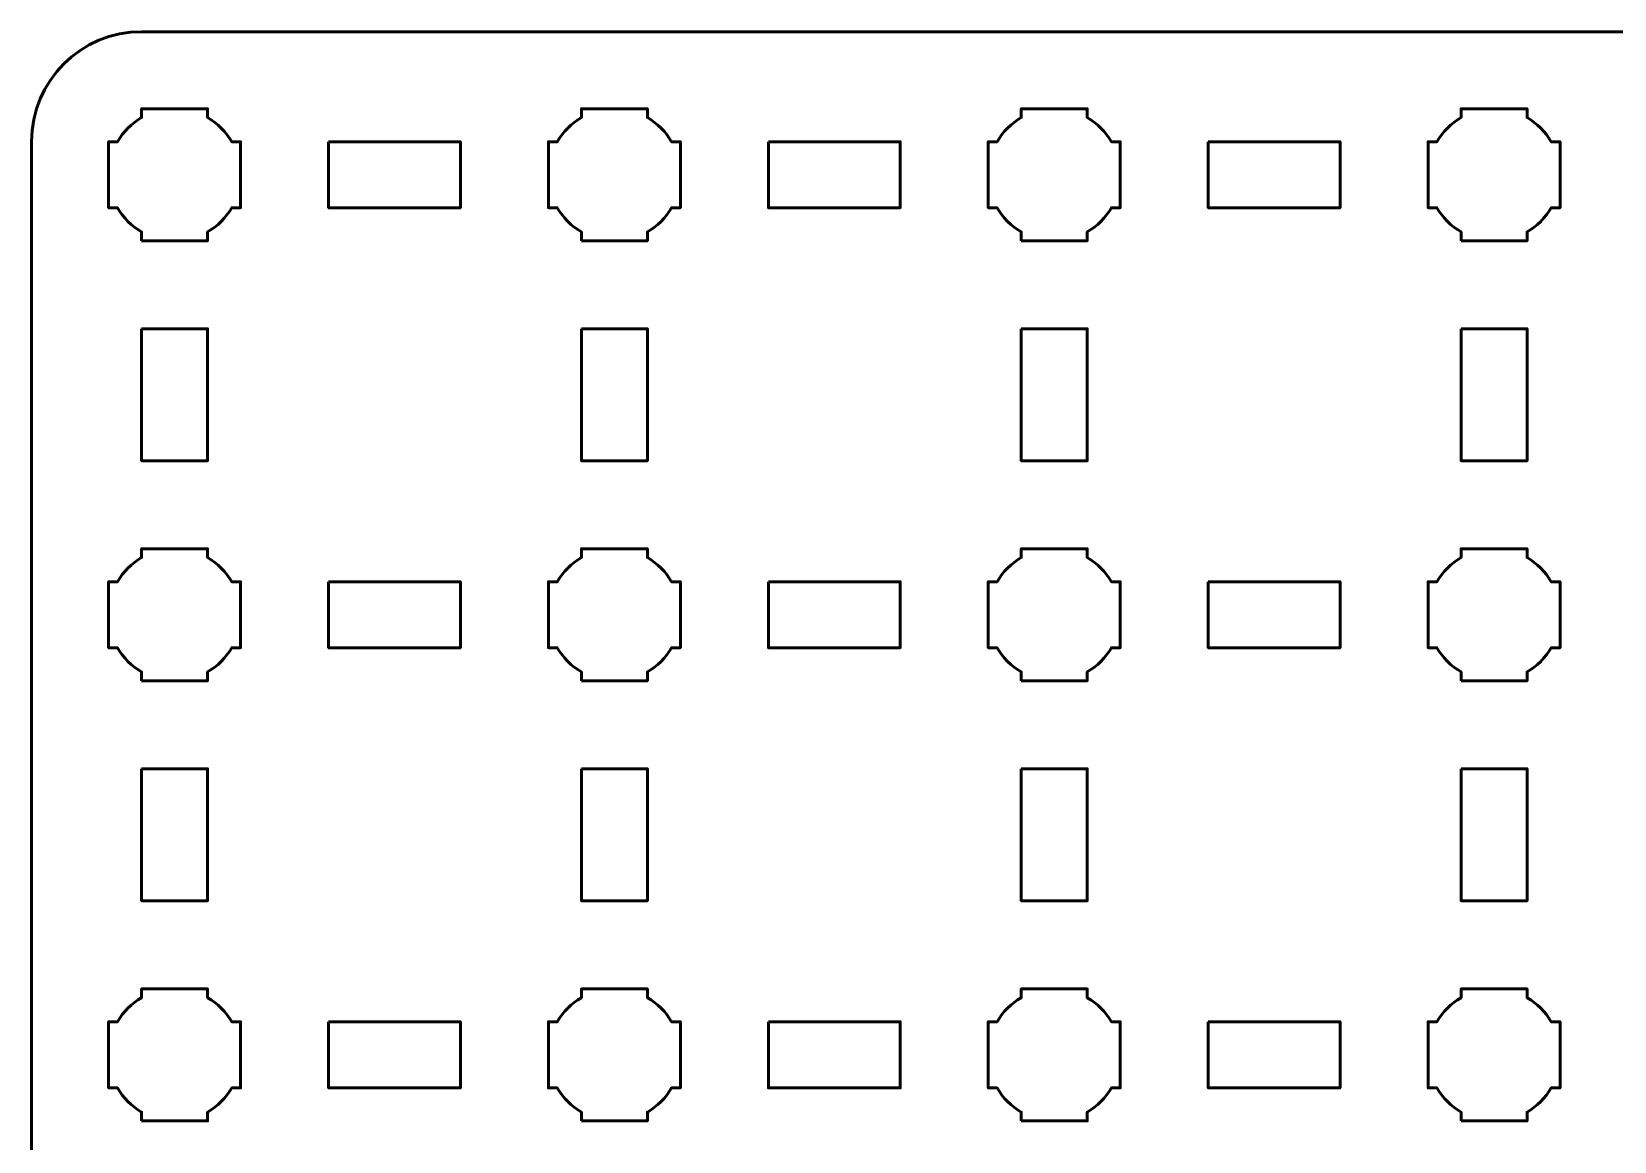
# Model space of a CAD drawing. Header units: centimetres. Extents: x -244 to 242, y -245 to 234.
# Drawn here: x -203.15 to -195.95, y -81.24 to -76.2 of the extents above; entities that cross this region are included whole.
import ezdxf

# ---------------------------------------------------------------- set-up
doc = ezdxf.new("R2010")
doc.units = ezdxf.units.CM
doc.header["$MEASUREMENT"] = 0
doc.layers.add('Layer 1', color=7, linetype='Continuous')

msp = doc.modelspace()

# ---------------------------------------------------------------- linework, layer by layer
at = {"layer": 'Layer 1', "lineweight": 53}
for points, knots in [([(-202.64993, -76.19995), (-202.64993, -76.19995), (-188.35007, -76.19995), (-188.35007, -76.19995), (-188.35007, -76.19995), (-188.07293, -76.19995), (-187.84997, -76.42305), (-187.84997, -76.70005), (-187.84997, -76.70005), (-187.84997, -76.70005), (-187.84997, -84.99995), (-187.84997, -84.99995), (-187.84997, -84.99995), (-187.84997, -85.27695), (-188.07293, -85.50005), (-188.35007, -85.50005), (-188.35007, -85.50005), (-188.35007, -85.50005), (-202.64993, -85.50005), (-202.64993, -85.50005), (-202.64993, -85.50005), (-202.92693, -85.50005), (-203.15003, -85.27695), (-203.15003, -84.99995), (-203.15003, -84.99995), (-203.15003, -84.99995), (-203.15003, -76.70005), (-203.15003, -76.70005), (-203.15003, -76.70005), (-203.15003, -76.42305), (-202.92693, -76.19995), (-202.64993, -76.19995)], [0, 0, 0, 0, 0.125, 0.125, 0.125, 0.125, 0.25, 0.25, 0.25, 0.25, 0.375, 0.375, 0.375, 0.375, 0.5, 0.5, 0.5, 0.5, 0.625, 0.625, 0.625, 0.625, 0.75, 0.75, 0.75, 0.75, 0.875, 0.875, 0.875, 0.875, 1, 1, 1, 1]), ([(-202.64993, -77.14998), (-202.64993, -77.14998), (-202.64993, -77.10987), (-202.64993, -77.10987), (-202.64993, -77.10987), (-202.69554, -77.08355), (-202.73347, -77.04552), (-202.75979, -77.00005), (-202.75979, -77.00005), (-202.75979, -77.00005), (-202.8, -77.00005), (-202.8, -77.00005), (-202.8, -77.00005), (-202.8, -77.00005), (-202.8, -76.84998), (-202.8, -76.84998), (-202.8, -76.84998), (-202.8, -76.84998), (-202.8, -76.70005), (-202.8, -76.70005), (-202.8, -76.70005), (-202.8, -76.70005), (-202.75979, -76.70005), (-202.75979, -76.70005), (-202.75979, -76.70005), (-202.73347, -76.65444), (-202.69554, -76.61651), (-202.64993, -76.59019), (-202.64993, -76.59019), (-202.64993, -76.59019), (-202.64993, -76.54998), (-202.64993, -76.54998), (-202.64993, -76.54998), (-202.64993, -76.54998), (-202.5, -76.54998), (-202.5, -76.54998), (-202.5, -76.54998), (-202.5, -76.54998), (-202.34993, -76.54998), (-202.34993, -76.54998), (-202.34993, -76.54998), (-202.34993, -76.54998), (-202.34993, -76.59019), (-202.34993, -76.59019), (-202.34993, -76.59019), (-202.30446, -76.61651), (-202.26643, -76.65444), (-202.24011, -76.70005), (-202.24011, -76.70005), (-202.24011, -76.70005), (-202.2, -76.70005), (-202.2, -76.70005), (-202.2, -76.70005), (-202.2, -76.70005), (-202.2, -76.84998), (-202.2, -76.84998), (-202.2, -76.84998), (-202.2, -76.84998), (-202.2, -77.00005), (-202.2, -77.00005), (-202.2, -77.00005), (-202.2, -77.00005), (-202.24011, -77.00005), (-202.24011, -77.00005), (-202.24011, -77.00005), (-202.26643, -77.04552), (-202.30446, -77.08355), (-202.34993, -77.10987), (-202.34993, -77.10987), (-202.34993, -77.10987), (-202.34993, -77.14998), (-202.34993, -77.14998), (-202.34993, -77.14998), (-202.34993, -77.14998), (-202.5, -77.14998), (-202.5, -77.14998), (-202.5, -77.14998), (-202.5, -77.14998), (-202.64993, -77.14998), (-202.64993, -77.14998)], [0, 0, 0, 0, 0.05, 0.05, 0.05, 0.05, 0.1, 0.1, 0.1, 0.1, 0.15, 0.15, 0.15, 0.15, 0.2, 0.2, 0.2, 0.2, 0.25, 0.25, 0.25, 0.25, 0.3, 0.3, 0.3, 0.3, 0.35, 0.35, 0.35, 0.35, 0.4, 0.4, 0.4, 0.4, 0.45, 0.45, 0.45, 0.45, 0.5, 0.5, 0.5, 0.5, 0.55, 0.55, 0.55, 0.55, 0.6, 0.6, 0.6, 0.6, 0.65, 0.65, 0.65, 0.65, 0.7, 0.7, 0.7, 0.7, 0.75, 0.75, 0.75, 0.75, 0.8, 0.8, 0.8, 0.8, 0.85, 0.85, 0.85, 0.85, 0.9, 0.9, 0.9, 0.9, 0.95, 0.95, 0.95, 0.95, 1, 1, 1, 1]), ([(-200.65, -77.14998), (-200.65, -77.14998), (-200.65, -77.10987), (-200.65, -77.10987), (-200.65, -77.10987), (-200.69547, -77.08355), (-200.7335, -77.04552), (-200.75982, -77.00005), (-200.75982, -77.00005), (-200.75982, -77.00005), (-200.79993, -77.00005), (-200.79993, -77.00005), (-200.79993, -77.00005), (-200.79993, -77.00005), (-200.79993, -76.84998), (-200.79993, -76.84998), (-200.79993, -76.84998), (-200.79993, -76.84998), (-200.79993, -76.70005), (-200.79993, -76.70005), (-200.79993, -76.70005), (-200.79993, -76.70005), (-200.75982, -76.70005), (-200.75982, -76.70005), (-200.75982, -76.70005), (-200.7335, -76.65444), (-200.69547, -76.61651), (-200.65, -76.59019), (-200.65, -76.59019), (-200.65, -76.59019), (-200.65, -76.54998), (-200.65, -76.54998), (-200.65, -76.54998), (-200.65, -76.54998), (-200.49993, -76.54998), (-200.49993, -76.54998), (-200.49993, -76.54998), (-200.49993, -76.54998), (-200.35, -76.54998), (-200.35, -76.54998), (-200.35, -76.54998), (-200.35, -76.54998), (-200.35, -76.59019), (-200.35, -76.59019), (-200.35, -76.59019), (-200.30452, -76.61651), (-200.26649, -76.65444), (-200.24018, -76.70005), (-200.24018, -76.70005), (-200.24018, -76.70005), (-200.19992, -76.70005), (-200.19992, -76.70005), (-200.19992, -76.70005), (-200.19992, -76.70005), (-200.19992, -76.84998), (-200.19992, -76.84998), (-200.19992, -76.84998), (-200.19992, -76.84998), (-200.19992, -77.00005), (-200.19992, -77.00005), (-200.19992, -77.00005), (-200.19992, -77.00005), (-200.24018, -77.00005), (-200.24018, -77.00005), (-200.24018, -77.00005), (-200.26649, -77.04552), (-200.30452, -77.08355), (-200.35, -77.10987), (-200.35, -77.10987), (-200.35, -77.10987), (-200.35, -77.14998), (-200.35, -77.14998), (-200.35, -77.14998), (-200.35, -77.14998), (-200.49993, -77.14998), (-200.49993, -77.14998), (-200.49993, -77.14998), (-200.49993, -77.14998), (-200.65, -77.14998), (-200.65, -77.14998)], [0, 0, 0, 0, 0.05, 0.05, 0.05, 0.05, 0.1, 0.1, 0.1, 0.1, 0.15, 0.15, 0.15, 0.15, 0.2, 0.2, 0.2, 0.2, 0.25, 0.25, 0.25, 0.25, 0.3, 0.3, 0.3, 0.3, 0.35, 0.35, 0.35, 0.35, 0.4, 0.4, 0.4, 0.4, 0.45, 0.45, 0.45, 0.45, 0.5, 0.5, 0.5, 0.5, 0.55, 0.55, 0.55, 0.55, 0.6, 0.6, 0.6, 0.6, 0.65, 0.65, 0.65, 0.65, 0.7, 0.7, 0.7, 0.7, 0.75, 0.75, 0.75, 0.75, 0.8, 0.8, 0.8, 0.8, 0.85, 0.85, 0.85, 0.85, 0.9, 0.9, 0.9, 0.9, 0.95, 0.95, 0.95, 0.95, 1, 1, 1, 1]), ([(-198.65007, -77.14998), (-198.65007, -77.14998), (-198.65007, -77.10987), (-198.65007, -77.10987), (-198.65007, -77.10987), (-198.69554, -77.08355), (-198.73343, -77.04552), (-198.75989, -77.00005), (-198.75989, -77.00005), (-198.75989, -77.00005), (-198.8, -77.00005), (-198.8, -77.00005), (-198.8, -77.00005), (-198.8, -77.00005), (-198.8, -76.84998), (-198.8, -76.84998), (-198.8, -76.84998), (-198.8, -76.84998), (-198.8, -76.70005), (-198.8, -76.70005), (-198.8, -76.70005), (-198.8, -76.70005), (-198.75989, -76.70005), (-198.75989, -76.70005), (-198.75989, -76.70005), (-198.73343, -76.65444), (-198.69554, -76.61651), (-198.65007, -76.59019), (-198.65007, -76.59019), (-198.65007, -76.59019), (-198.65007, -76.54998), (-198.65007, -76.54998), (-198.65007, -76.54998), (-198.65007, -76.54998), (-198.49999, -76.54998), (-198.49999, -76.54998), (-198.49999, -76.54998), (-198.49999, -76.54998), (-198.35007, -76.54998), (-198.35007, -76.54998), (-198.35007, -76.54998), (-198.35007, -76.54998), (-198.35007, -76.59019), (-198.35007, -76.59019), (-198.35007, -76.59019), (-198.30446, -76.61651), (-198.26654, -76.65444), (-198.24022, -76.70005), (-198.24022, -76.70005), (-198.24022, -76.70005), (-198.2, -76.70005), (-198.2, -76.70005), (-198.2, -76.70005), (-198.2, -76.70005), (-198.2, -76.84998), (-198.2, -76.84998), (-198.2, -76.84998), (-198.2, -76.84998), (-198.2, -77.00005), (-198.2, -77.00005), (-198.2, -77.00005), (-198.2, -77.00005), (-198.24022, -77.00005), (-198.24022, -77.00005), (-198.24022, -77.00005), (-198.26654, -77.04552), (-198.30446, -77.08355), (-198.35007, -77.10987), (-198.35007, -77.10987), (-198.35007, -77.10987), (-198.35007, -77.14998), (-198.35007, -77.14998), (-198.35007, -77.14998), (-198.35007, -77.14998), (-198.49999, -77.14998), (-198.49999, -77.14998), (-198.49999, -77.14998), (-198.49999, -77.14998), (-198.65007, -77.14998), (-198.65007, -77.14998)], [0, 0, 0, 0, 0.05, 0.05, 0.05, 0.05, 0.1, 0.1, 0.1, 0.1, 0.15, 0.15, 0.15, 0.15, 0.2, 0.2, 0.2, 0.2, 0.25, 0.25, 0.25, 0.25, 0.3, 0.3, 0.3, 0.3, 0.35, 0.35, 0.35, 0.35, 0.4, 0.4, 0.4, 0.4, 0.45, 0.45, 0.45, 0.45, 0.5, 0.5, 0.5, 0.5, 0.55, 0.55, 0.55, 0.55, 0.6, 0.6, 0.6, 0.6, 0.65, 0.65, 0.65, 0.65, 0.7, 0.7, 0.7, 0.7, 0.75, 0.75, 0.75, 0.75, 0.8, 0.8, 0.8, 0.8, 0.85, 0.85, 0.85, 0.85, 0.9, 0.9, 0.9, 0.9, 0.95, 0.95, 0.95, 0.95, 1, 1, 1, 1]), ([(-196.64997, -77.14998), (-196.64997, -77.14998), (-196.64997, -77.10987), (-196.64997, -77.10987), (-196.64997, -77.10987), (-196.69558, -77.08355), (-196.73347, -77.04552), (-196.75979, -77.00005), (-196.75979, -77.00005), (-196.75979, -77.00005), (-196.80004, -77.00005), (-196.80004, -77.00005), (-196.80004, -77.00005), (-196.80004, -77.00005), (-196.80004, -76.84998), (-196.80004, -76.84998), (-196.80004, -76.84998), (-196.80004, -76.84998), (-196.80004, -76.70005), (-196.80004, -76.70005), (-196.80004, -76.70005), (-196.80004, -76.70005), (-196.75979, -76.70005), (-196.75979, -76.70005), (-196.75979, -76.70005), (-196.73347, -76.65444), (-196.69558, -76.61651), (-196.64997, -76.59019), (-196.64997, -76.59019), (-196.64997, -76.59019), (-196.64997, -76.54998), (-196.64997, -76.54998), (-196.64997, -76.54998), (-196.64997, -76.54998), (-196.50004, -76.54998), (-196.50004, -76.54998), (-196.50004, -76.54998), (-196.50004, -76.54998), (-196.34996, -76.54998), (-196.34996, -76.54998), (-196.34996, -76.54998), (-196.34996, -76.54998), (-196.34996, -76.59019), (-196.34996, -76.59019), (-196.34996, -76.59019), (-196.30449, -76.61651), (-196.26646, -76.65444), (-196.24014, -76.70005), (-196.24014, -76.70005), (-196.24014, -76.70005), (-196.20003, -76.70005), (-196.20003, -76.70005), (-196.20003, -76.70005), (-196.20003, -76.70005), (-196.20003, -76.84998), (-196.20003, -76.84998), (-196.20003, -76.84998), (-196.20003, -76.84998), (-196.20003, -77.00005), (-196.20003, -77.00005), (-196.20003, -77.00005), (-196.20003, -77.00005), (-196.24014, -77.00005), (-196.24014, -77.00005), (-196.24014, -77.00005), (-196.26646, -77.04552), (-196.30449, -77.08355), (-196.34996, -77.10987), (-196.34996, -77.10987), (-196.34996, -77.10987), (-196.34996, -77.14998), (-196.34996, -77.14998), (-196.34996, -77.14998), (-196.34996, -77.14998), (-196.50004, -77.14998), (-196.50004, -77.14998), (-196.50004, -77.14998), (-196.50004, -77.14998), (-196.64997, -77.14998), (-196.64997, -77.14998)], [0, 0, 0, 0, 0.05, 0.05, 0.05, 0.05, 0.1, 0.1, 0.1, 0.1, 0.15, 0.15, 0.15, 0.15, 0.2, 0.2, 0.2, 0.2, 0.25, 0.25, 0.25, 0.25, 0.3, 0.3, 0.3, 0.3, 0.35, 0.35, 0.35, 0.35, 0.4, 0.4, 0.4, 0.4, 0.45, 0.45, 0.45, 0.45, 0.5, 0.5, 0.5, 0.5, 0.55, 0.55, 0.55, 0.55, 0.6, 0.6, 0.6, 0.6, 0.65, 0.65, 0.65, 0.65, 0.7, 0.7, 0.7, 0.7, 0.75, 0.75, 0.75, 0.75, 0.8, 0.8, 0.8, 0.8, 0.85, 0.85, 0.85, 0.85, 0.9, 0.9, 0.9, 0.9, 0.95, 0.95, 0.95, 0.95, 1, 1, 1, 1]), ([(-201.79998, -76.70005), (-201.79998, -76.70005), (-201.19998, -76.70005), (-201.19998, -76.70005), (-201.19998, -76.70005), (-201.19998, -76.70005), (-201.19998, -77.00005), (-201.19998, -77.00005), (-201.19998, -77.00005), (-201.19998, -77.00005), (-201.79998, -77.00005), (-201.79998, -77.00005), (-201.79998, -77.00005), (-201.79998, -77.00005), (-201.79998, -76.70005), (-201.79998, -76.70005)], [0, 0, 0, 0, 0.25, 0.25, 0.25, 0.25, 0.5, 0.5, 0.5, 0.5, 0.75, 0.75, 0.75, 0.75, 1, 1, 1, 1]), ([(-199.80002, -76.70005), (-199.80002, -76.70005), (-199.20001, -76.70005), (-199.20001, -76.70005), (-199.20001, -76.70005), (-199.20001, -76.70005), (-199.20001, -77.00005), (-199.20001, -77.00005), (-199.20001, -77.00005), (-199.20001, -77.00005), (-199.80002, -77.00005), (-199.80002, -77.00005), (-199.80002, -77.00005), (-199.80002, -77.00005), (-199.80002, -76.70005), (-199.80002, -76.70005)], [0, 0, 0, 0, 0.25, 0.25, 0.25, 0.25, 0.5, 0.5, 0.5, 0.5, 0.75, 0.75, 0.75, 0.75, 1, 1, 1, 1]), ([(-197.79995, -76.70005), (-197.79995, -76.70005), (-197.19995, -76.70005), (-197.19995, -76.70005), (-197.19995, -76.70005), (-197.19995, -76.70005), (-197.19995, -77.00005), (-197.19995, -77.00005), (-197.19995, -77.00005), (-197.19995, -77.00005), (-197.79995, -77.00005), (-197.79995, -77.00005), (-197.79995, -77.00005), (-197.79995, -77.00005), (-197.79995, -76.70005), (-197.79995, -76.70005)], [0, 0, 0, 0, 0.25, 0.25, 0.25, 0.25, 0.5, 0.5, 0.5, 0.5, 0.75, 0.75, 0.75, 0.75, 1, 1, 1, 1]), ([(-202.64993, -77.55), (-202.64993, -77.55), (-202.34993, -77.55), (-202.34993, -77.55), (-202.34993, -77.55), (-202.34993, -77.55), (-202.34993, -78.15), (-202.34993, -78.15), (-202.34993, -78.15), (-202.34993, -78.15), (-202.64993, -78.15), (-202.64993, -78.15), (-202.64993, -78.15), (-202.64993, -78.15), (-202.64993, -77.55), (-202.64993, -77.55)], [0, 0, 0, 0, 0.25, 0.25, 0.25, 0.25, 0.5, 0.5, 0.5, 0.5, 0.75, 0.75, 0.75, 0.75, 1, 1, 1, 1]), ([(-200.65, -77.55), (-200.65, -77.55), (-200.35, -77.55), (-200.35, -77.55), (-200.35, -77.55), (-200.35, -77.55), (-200.35, -78.15), (-200.35, -78.15), (-200.35, -78.15), (-200.35, -78.15), (-200.65, -78.15), (-200.65, -78.15), (-200.65, -78.15), (-200.65, -78.15), (-200.65, -77.55), (-200.65, -77.55)], [0, 0, 0, 0, 0.25, 0.25, 0.25, 0.25, 0.5, 0.5, 0.5, 0.5, 0.75, 0.75, 0.75, 0.75, 1, 1, 1, 1]), ([(-198.65007, -77.55), (-198.65007, -77.55), (-198.35007, -77.55), (-198.35007, -77.55), (-198.35007, -77.55), (-198.35007, -77.55), (-198.35007, -78.15), (-198.35007, -78.15), (-198.35007, -78.15), (-198.35007, -78.15), (-198.65007, -78.15), (-198.65007, -78.15), (-198.65007, -78.15), (-198.65007, -78.15), (-198.65007, -77.55), (-198.65007, -77.55)], [0, 0, 0, 0, 0.25, 0.25, 0.25, 0.25, 0.5, 0.5, 0.5, 0.5, 0.75, 0.75, 0.75, 0.75, 1, 1, 1, 1]), ([(-196.64997, -77.55), (-196.64997, -77.55), (-196.34996, -77.55), (-196.34996, -77.55), (-196.34996, -77.55), (-196.34996, -77.55), (-196.34996, -78.15), (-196.34996, -78.15), (-196.34996, -78.15), (-196.34996, -78.15), (-196.64997, -78.15), (-196.64997, -78.15), (-196.64997, -78.15), (-196.64997, -78.15), (-196.64997, -77.55), (-196.64997, -77.55)], [0, 0, 0, 0, 0.25, 0.25, 0.25, 0.25, 0.5, 0.5, 0.5, 0.5, 0.75, 0.75, 0.75, 0.75, 1, 1, 1, 1]), ([(-202.64993, -79.15006), (-202.64993, -79.15006), (-202.64993, -79.1098), (-202.64993, -79.1098), (-202.64993, -79.1098), (-202.69554, -79.08349), (-202.73347, -79.04546), (-202.75979, -78.99998), (-202.75979, -78.99998), (-202.75979, -78.99998), (-202.8, -78.99998), (-202.8, -78.99998), (-202.8, -78.99998), (-202.8, -78.99998), (-202.8, -78.85005), (-202.8, -78.85005), (-202.8, -78.85005), (-202.8, -78.85005), (-202.8, -78.69998), (-202.8, -78.69998), (-202.8, -78.69998), (-202.8, -78.69998), (-202.75979, -78.69998), (-202.75979, -78.69998), (-202.75979, -78.69998), (-202.73347, -78.65451), (-202.69554, -78.61648), (-202.64993, -78.59016), (-202.64993, -78.59016), (-202.64993, -78.59016), (-202.64993, -78.55005), (-202.64993, -78.55005), (-202.64993, -78.55005), (-202.64993, -78.55005), (-202.5, -78.55005), (-202.5, -78.55005), (-202.5, -78.55005), (-202.5, -78.55005), (-202.34993, -78.55005), (-202.34993, -78.55005), (-202.34993, -78.55005), (-202.34993, -78.55005), (-202.34993, -78.59016), (-202.34993, -78.59016), (-202.34993, -78.59016), (-202.30446, -78.61648), (-202.26643, -78.65451), (-202.24011, -78.69998), (-202.24011, -78.69998), (-202.24011, -78.69998), (-202.2, -78.69998), (-202.2, -78.69998), (-202.2, -78.69998), (-202.2, -78.69998), (-202.2, -78.85005), (-202.2, -78.85005), (-202.2, -78.85005), (-202.2, -78.85005), (-202.2, -78.99998), (-202.2, -78.99998), (-202.2, -78.99998), (-202.2, -78.99998), (-202.24011, -78.99998), (-202.24011, -78.99998), (-202.24011, -78.99998), (-202.26643, -79.04546), (-202.30446, -79.08349), (-202.34993, -79.1098), (-202.34993, -79.1098), (-202.34993, -79.1098), (-202.34993, -79.15006), (-202.34993, -79.15006), (-202.34993, -79.15006), (-202.34993, -79.15006), (-202.5, -79.15006), (-202.5, -79.15006), (-202.5, -79.15006), (-202.5, -79.15006), (-202.64993, -79.15006), (-202.64993, -79.15006)], [0, 0, 0, 0, 0.05, 0.05, 0.05, 0.05, 0.1, 0.1, 0.1, 0.1, 0.15, 0.15, 0.15, 0.15, 0.2, 0.2, 0.2, 0.2, 0.25, 0.25, 0.25, 0.25, 0.3, 0.3, 0.3, 0.3, 0.35, 0.35, 0.35, 0.35, 0.4, 0.4, 0.4, 0.4, 0.45, 0.45, 0.45, 0.45, 0.5, 0.5, 0.5, 0.5, 0.55, 0.55, 0.55, 0.55, 0.6, 0.6, 0.6, 0.6, 0.65, 0.65, 0.65, 0.65, 0.7, 0.7, 0.7, 0.7, 0.75, 0.75, 0.75, 0.75, 0.8, 0.8, 0.8, 0.8, 0.85, 0.85, 0.85, 0.85, 0.9, 0.9, 0.9, 0.9, 0.95, 0.95, 0.95, 0.95, 1, 1, 1, 1]), ([(-200.65, -79.15006), (-200.65, -79.15006), (-200.65, -79.1098), (-200.65, -79.1098), (-200.65, -79.1098), (-200.69547, -79.08349), (-200.7335, -79.04546), (-200.75982, -78.99998), (-200.75982, -78.99998), (-200.75982, -78.99998), (-200.79993, -78.99998), (-200.79993, -78.99998), (-200.79993, -78.99998), (-200.79993, -78.99998), (-200.79993, -78.85005), (-200.79993, -78.85005), (-200.79993, -78.85005), (-200.79993, -78.85005), (-200.79993, -78.69998), (-200.79993, -78.69998), (-200.79993, -78.69998), (-200.79993, -78.69998), (-200.75982, -78.69998), (-200.75982, -78.69998), (-200.75982, -78.69998), (-200.7335, -78.65451), (-200.69547, -78.61648), (-200.65, -78.59016), (-200.65, -78.59016), (-200.65, -78.59016), (-200.65, -78.55005), (-200.65, -78.55005), (-200.65, -78.55005), (-200.65, -78.55005), (-200.49993, -78.55005), (-200.49993, -78.55005), (-200.49993, -78.55005), (-200.49993, -78.55005), (-200.35, -78.55005), (-200.35, -78.55005), (-200.35, -78.55005), (-200.35, -78.55005), (-200.35, -78.59016), (-200.35, -78.59016), (-200.35, -78.59016), (-200.30452, -78.61648), (-200.26649, -78.65451), (-200.24018, -78.69998), (-200.24018, -78.69998), (-200.24018, -78.69998), (-200.19992, -78.69998), (-200.19992, -78.69998), (-200.19992, -78.69998), (-200.19992, -78.69998), (-200.19992, -78.85005), (-200.19992, -78.85005), (-200.19992, -78.85005), (-200.19992, -78.85005), (-200.19992, -78.99998), (-200.19992, -78.99998), (-200.19992, -78.99998), (-200.19992, -78.99998), (-200.24018, -78.99998), (-200.24018, -78.99998), (-200.24018, -78.99998), (-200.26649, -79.04546), (-200.30452, -79.08349), (-200.35, -79.1098), (-200.35, -79.1098), (-200.35, -79.1098), (-200.35, -79.15006), (-200.35, -79.15006), (-200.35, -79.15006), (-200.35, -79.15006), (-200.49993, -79.15006), (-200.49993, -79.15006), (-200.49993, -79.15006), (-200.49993, -79.15006), (-200.65, -79.15006), (-200.65, -79.15006)], [0, 0, 0, 0, 0.05, 0.05, 0.05, 0.05, 0.1, 0.1, 0.1, 0.1, 0.15, 0.15, 0.15, 0.15, 0.2, 0.2, 0.2, 0.2, 0.25, 0.25, 0.25, 0.25, 0.3, 0.3, 0.3, 0.3, 0.35, 0.35, 0.35, 0.35, 0.4, 0.4, 0.4, 0.4, 0.45, 0.45, 0.45, 0.45, 0.5, 0.5, 0.5, 0.5, 0.55, 0.55, 0.55, 0.55, 0.6, 0.6, 0.6, 0.6, 0.65, 0.65, 0.65, 0.65, 0.7, 0.7, 0.7, 0.7, 0.75, 0.75, 0.75, 0.75, 0.8, 0.8, 0.8, 0.8, 0.85, 0.85, 0.85, 0.85, 0.9, 0.9, 0.9, 0.9, 0.95, 0.95, 0.95, 0.95, 1, 1, 1, 1]), ([(-198.65007, -79.15006), (-198.65007, -79.15006), (-198.65007, -79.1098), (-198.65007, -79.1098), (-198.65007, -79.1098), (-198.69554, -79.08349), (-198.73343, -79.04546), (-198.75989, -78.99998), (-198.75989, -78.99998), (-198.75989, -78.99998), (-198.8, -78.99998), (-198.8, -78.99998), (-198.8, -78.99998), (-198.8, -78.99998), (-198.8, -78.85005), (-198.8, -78.85005), (-198.8, -78.85005), (-198.8, -78.85005), (-198.8, -78.69998), (-198.8, -78.69998), (-198.8, -78.69998), (-198.8, -78.69998), (-198.75989, -78.69998), (-198.75989, -78.69998), (-198.75989, -78.69998), (-198.73343, -78.65451), (-198.69554, -78.61648), (-198.65007, -78.59016), (-198.65007, -78.59016), (-198.65007, -78.59016), (-198.65007, -78.55005), (-198.65007, -78.55005), (-198.65007, -78.55005), (-198.65007, -78.55005), (-198.49999, -78.55005), (-198.49999, -78.55005), (-198.49999, -78.55005), (-198.49999, -78.55005), (-198.35007, -78.55005), (-198.35007, -78.55005), (-198.35007, -78.55005), (-198.35007, -78.55005), (-198.35007, -78.59016), (-198.35007, -78.59016), (-198.35007, -78.59016), (-198.30446, -78.61648), (-198.26654, -78.65451), (-198.24022, -78.69998), (-198.24022, -78.69998), (-198.24022, -78.69998), (-198.2, -78.69998), (-198.2, -78.69998), (-198.2, -78.69998), (-198.2, -78.69998), (-198.2, -78.85005), (-198.2, -78.85005), (-198.2, -78.85005), (-198.2, -78.85005), (-198.2, -78.99998), (-198.2, -78.99998), (-198.2, -78.99998), (-198.2, -78.99998), (-198.24022, -78.99998), (-198.24022, -78.99998), (-198.24022, -78.99998), (-198.26654, -79.04546), (-198.30446, -79.08349), (-198.35007, -79.1098), (-198.35007, -79.1098), (-198.35007, -79.1098), (-198.35007, -79.15006), (-198.35007, -79.15006), (-198.35007, -79.15006), (-198.35007, -79.15006), (-198.49999, -79.15006), (-198.49999, -79.15006), (-198.49999, -79.15006), (-198.49999, -79.15006), (-198.65007, -79.15006), (-198.65007, -79.15006)], [0, 0, 0, 0, 0.05, 0.05, 0.05, 0.05, 0.1, 0.1, 0.1, 0.1, 0.15, 0.15, 0.15, 0.15, 0.2, 0.2, 0.2, 0.2, 0.25, 0.25, 0.25, 0.25, 0.3, 0.3, 0.3, 0.3, 0.35, 0.35, 0.35, 0.35, 0.4, 0.4, 0.4, 0.4, 0.45, 0.45, 0.45, 0.45, 0.5, 0.5, 0.5, 0.5, 0.55, 0.55, 0.55, 0.55, 0.6, 0.6, 0.6, 0.6, 0.65, 0.65, 0.65, 0.65, 0.7, 0.7, 0.7, 0.7, 0.75, 0.75, 0.75, 0.75, 0.8, 0.8, 0.8, 0.8, 0.85, 0.85, 0.85, 0.85, 0.9, 0.9, 0.9, 0.9, 0.95, 0.95, 0.95, 0.95, 1, 1, 1, 1]), ([(-196.64997, -79.15006), (-196.64997, -79.15006), (-196.64997, -79.1098), (-196.64997, -79.1098), (-196.64997, -79.1098), (-196.69558, -79.08349), (-196.73347, -79.04546), (-196.75979, -78.99998), (-196.75979, -78.99998), (-196.75979, -78.99998), (-196.80004, -78.99998), (-196.80004, -78.99998), (-196.80004, -78.99998), (-196.80004, -78.99998), (-196.80004, -78.85005), (-196.80004, -78.85005), (-196.80004, -78.85005), (-196.80004, -78.85005), (-196.80004, -78.69998), (-196.80004, -78.69998), (-196.80004, -78.69998), (-196.80004, -78.69998), (-196.75979, -78.69998), (-196.75979, -78.69998), (-196.75979, -78.69998), (-196.73347, -78.65451), (-196.69558, -78.61648), (-196.64997, -78.59016), (-196.64997, -78.59016), (-196.64997, -78.59016), (-196.64997, -78.55005), (-196.64997, -78.55005), (-196.64997, -78.55005), (-196.64997, -78.55005), (-196.50004, -78.55005), (-196.50004, -78.55005), (-196.50004, -78.55005), (-196.50004, -78.55005), (-196.34996, -78.55005), (-196.34996, -78.55005), (-196.34996, -78.55005), (-196.34996, -78.55005), (-196.34996, -78.59016), (-196.34996, -78.59016), (-196.34996, -78.59016), (-196.30449, -78.61648), (-196.26646, -78.65451), (-196.24014, -78.69998), (-196.24014, -78.69998), (-196.24014, -78.69998), (-196.20003, -78.69998), (-196.20003, -78.69998), (-196.20003, -78.69998), (-196.20003, -78.69998), (-196.20003, -78.85005), (-196.20003, -78.85005), (-196.20003, -78.85005), (-196.20003, -78.85005), (-196.20003, -78.99998), (-196.20003, -78.99998), (-196.20003, -78.99998), (-196.20003, -78.99998), (-196.24014, -78.99998), (-196.24014, -78.99998), (-196.24014, -78.99998), (-196.26646, -79.04546), (-196.30449, -79.08349), (-196.34996, -79.1098), (-196.34996, -79.1098), (-196.34996, -79.1098), (-196.34996, -79.15006), (-196.34996, -79.15006), (-196.34996, -79.15006), (-196.34996, -79.15006), (-196.50004, -79.15006), (-196.50004, -79.15006), (-196.50004, -79.15006), (-196.50004, -79.15006), (-196.64997, -79.15006), (-196.64997, -79.15006)], [0, 0, 0, 0, 0.05, 0.05, 0.05, 0.05, 0.1, 0.1, 0.1, 0.1, 0.15, 0.15, 0.15, 0.15, 0.2, 0.2, 0.2, 0.2, 0.25, 0.25, 0.25, 0.25, 0.3, 0.3, 0.3, 0.3, 0.35, 0.35, 0.35, 0.35, 0.4, 0.4, 0.4, 0.4, 0.45, 0.45, 0.45, 0.45, 0.5, 0.5, 0.5, 0.5, 0.55, 0.55, 0.55, 0.55, 0.6, 0.6, 0.6, 0.6, 0.65, 0.65, 0.65, 0.65, 0.7, 0.7, 0.7, 0.7, 0.75, 0.75, 0.75, 0.75, 0.8, 0.8, 0.8, 0.8, 0.85, 0.85, 0.85, 0.85, 0.9, 0.9, 0.9, 0.9, 0.95, 0.95, 0.95, 0.95, 1, 1, 1, 1]), ([(-201.79998, -78.69998), (-201.79998, -78.69998), (-201.19998, -78.69998), (-201.19998, -78.69998), (-201.19998, -78.69998), (-201.19998, -78.69998), (-201.19998, -78.99998), (-201.19998, -78.99998), (-201.19998, -78.99998), (-201.19998, -78.99998), (-201.79998, -78.99998), (-201.79998, -78.99998), (-201.79998, -78.99998), (-201.79998, -78.99998), (-201.79998, -78.69998), (-201.79998, -78.69998)], [0, 0, 0, 0, 0.25, 0.25, 0.25, 0.25, 0.5, 0.5, 0.5, 0.5, 0.75, 0.75, 0.75, 0.75, 1, 1, 1, 1]), ([(-199.80002, -78.69998), (-199.80002, -78.69998), (-199.20001, -78.69998), (-199.20001, -78.69998), (-199.20001, -78.69998), (-199.20001, -78.69998), (-199.20001, -78.99998), (-199.20001, -78.99998), (-199.20001, -78.99998), (-199.20001, -78.99998), (-199.80002, -78.99998), (-199.80002, -78.99998), (-199.80002, -78.99998), (-199.80002, -78.99998), (-199.80002, -78.69998), (-199.80002, -78.69998)], [0, 0, 0, 0, 0.25, 0.25, 0.25, 0.25, 0.5, 0.5, 0.5, 0.5, 0.75, 0.75, 0.75, 0.75, 1, 1, 1, 1]), ([(-197.79995, -78.69998), (-197.79995, -78.69998), (-197.19995, -78.69998), (-197.19995, -78.69998), (-197.19995, -78.69998), (-197.19995, -78.69998), (-197.19995, -78.99998), (-197.19995, -78.99998), (-197.19995, -78.99998), (-197.19995, -78.99998), (-197.79995, -78.99998), (-197.79995, -78.99998), (-197.79995, -78.99998), (-197.79995, -78.99998), (-197.79995, -78.69998), (-197.79995, -78.69998)], [0, 0, 0, 0, 0.25, 0.25, 0.25, 0.25, 0.5, 0.5, 0.5, 0.5, 0.75, 0.75, 0.75, 0.75, 1, 1, 1, 1]), ([(-202.64993, -79.54996), (-202.64993, -79.54996), (-202.34993, -79.54996), (-202.34993, -79.54996), (-202.34993, -79.54996), (-202.34993, -79.54996), (-202.34993, -80.14997), (-202.34993, -80.14997), (-202.34993, -80.14997), (-202.34993, -80.14997), (-202.64993, -80.14997), (-202.64993, -80.14997), (-202.64993, -80.14997), (-202.64993, -80.14997), (-202.64993, -79.54996), (-202.64993, -79.54996)], [0, 0, 0, 0, 0.25, 0.25, 0.25, 0.25, 0.5, 0.5, 0.5, 0.5, 0.75, 0.75, 0.75, 0.75, 1, 1, 1, 1]), ([(-200.65, -79.54996), (-200.65, -79.54996), (-200.35, -79.54996), (-200.35, -79.54996), (-200.35, -79.54996), (-200.35, -79.54996), (-200.35, -80.14997), (-200.35, -80.14997), (-200.35, -80.14997), (-200.35, -80.14997), (-200.65, -80.14997), (-200.65, -80.14997), (-200.65, -80.14997), (-200.65, -80.14997), (-200.65, -79.54996), (-200.65, -79.54996)], [0, 0, 0, 0, 0.25, 0.25, 0.25, 0.25, 0.5, 0.5, 0.5, 0.5, 0.75, 0.75, 0.75, 0.75, 1, 1, 1, 1]), ([(-198.65007, -79.54996), (-198.65007, -79.54996), (-198.35007, -79.54996), (-198.35007, -79.54996), (-198.35007, -79.54996), (-198.35007, -79.54996), (-198.35007, -80.14997), (-198.35007, -80.14997), (-198.35007, -80.14997), (-198.35007, -80.14997), (-198.65007, -80.14997), (-198.65007, -80.14997), (-198.65007, -80.14997), (-198.65007, -80.14997), (-198.65007, -79.54996), (-198.65007, -79.54996)], [0, 0, 0, 0, 0.25, 0.25, 0.25, 0.25, 0.5, 0.5, 0.5, 0.5, 0.75, 0.75, 0.75, 0.75, 1, 1, 1, 1]), ([(-196.64997, -79.54996), (-196.64997, -79.54996), (-196.34996, -79.54996), (-196.34996, -79.54996), (-196.34996, -79.54996), (-196.34996, -79.54996), (-196.34996, -80.14997), (-196.34996, -80.14997), (-196.34996, -80.14997), (-196.34996, -80.14997), (-196.64997, -80.14997), (-196.64997, -80.14997), (-196.64997, -80.14997), (-196.64997, -80.14997), (-196.64997, -79.54996), (-196.64997, -79.54996)], [0, 0, 0, 0, 0.25, 0.25, 0.25, 0.25, 0.5, 0.5, 0.5, 0.5, 0.75, 0.75, 0.75, 0.75, 1, 1, 1, 1]), ([(-202.64993, -81.14998), (-202.64993, -81.14998), (-202.64993, -81.1099), (-202.64993, -81.1099), (-202.64993, -81.1099), (-202.69554, -81.08344), (-202.73347, -81.04552), (-202.75979, -80.99991), (-202.75979, -80.99991), (-202.75979, -80.99991), (-202.8, -80.99991), (-202.8, -80.99991), (-202.8, -80.99991), (-202.8, -80.99991), (-202.8, -80.84999), (-202.8, -80.84999), (-202.8, -80.84999), (-202.8, -80.84999), (-202.8, -80.69991), (-202.8, -80.69991), (-202.8, -80.69991), (-202.8, -80.69991), (-202.75979, -80.69991), (-202.75979, -80.69991), (-202.75979, -80.69991), (-202.73347, -80.65444), (-202.69554, -80.61641), (-202.64993, -80.59009), (-202.64993, -80.59009), (-202.64993, -80.59009), (-202.64993, -80.54998), (-202.64993, -80.54998), (-202.64993, -80.54998), (-202.64993, -80.54998), (-202.5, -80.54998), (-202.5, -80.54998), (-202.5, -80.54998), (-202.5, -80.54998), (-202.34993, -80.54998), (-202.34993, -80.54998), (-202.34993, -80.54998), (-202.34993, -80.54998), (-202.34993, -80.59009), (-202.34993, -80.59009), (-202.34993, -80.59009), (-202.30446, -80.61641), (-202.26643, -80.65444), (-202.24011, -80.69991), (-202.24011, -80.69991), (-202.24011, -80.69991), (-202.2, -80.69991), (-202.2, -80.69991), (-202.2, -80.69991), (-202.2, -80.69991), (-202.2, -80.84999), (-202.2, -80.84999), (-202.2, -80.84999), (-202.2, -80.84999), (-202.2, -80.99991), (-202.2, -80.99991), (-202.2, -80.99991), (-202.2, -80.99991), (-202.24011, -80.99991), (-202.24011, -80.99991), (-202.24011, -80.99991), (-202.26643, -81.04552), (-202.30446, -81.08344), (-202.34993, -81.1099), (-202.34993, -81.1099), (-202.34993, -81.1099), (-202.34993, -81.14998), (-202.34993, -81.14998), (-202.34993, -81.14998), (-202.34993, -81.14998), (-202.5, -81.14998), (-202.5, -81.14998), (-202.5, -81.14998), (-202.5, -81.14998), (-202.64993, -81.14998), (-202.64993, -81.14998)], [0, 0, 0, 0, 0.05, 0.05, 0.05, 0.05, 0.1, 0.1, 0.1, 0.1, 0.15, 0.15, 0.15, 0.15, 0.2, 0.2, 0.2, 0.2, 0.25, 0.25, 0.25, 0.25, 0.3, 0.3, 0.3, 0.3, 0.35, 0.35, 0.35, 0.35, 0.4, 0.4, 0.4, 0.4, 0.45, 0.45, 0.45, 0.45, 0.5, 0.5, 0.5, 0.5, 0.55, 0.55, 0.55, 0.55, 0.6, 0.6, 0.6, 0.6, 0.65, 0.65, 0.65, 0.65, 0.7, 0.7, 0.7, 0.7, 0.75, 0.75, 0.75, 0.75, 0.8, 0.8, 0.8, 0.8, 0.85, 0.85, 0.85, 0.85, 0.9, 0.9, 0.9, 0.9, 0.95, 0.95, 0.95, 0.95, 1, 1, 1, 1]), ([(-200.65, -81.14998), (-200.65, -81.14998), (-200.65, -81.1099), (-200.65, -81.1099), (-200.65, -81.1099), (-200.69547, -81.08344), (-200.7335, -81.04552), (-200.75982, -80.99991), (-200.75982, -80.99991), (-200.75982, -80.99991), (-200.79993, -80.99991), (-200.79993, -80.99991), (-200.79993, -80.99991), (-200.79993, -80.99991), (-200.79993, -80.84999), (-200.79993, -80.84999), (-200.79993, -80.84999), (-200.79993, -80.84999), (-200.79993, -80.69991), (-200.79993, -80.69991), (-200.79993, -80.69991), (-200.79993, -80.69991), (-200.75982, -80.69991), (-200.75982, -80.69991), (-200.75982, -80.69991), (-200.7335, -80.65444), (-200.69547, -80.61641), (-200.65, -80.59009), (-200.65, -80.59009), (-200.65, -80.59009), (-200.65, -80.54998), (-200.65, -80.54998), (-200.65, -80.54998), (-200.65, -80.54998), (-200.49993, -80.54998), (-200.49993, -80.54998), (-200.49993, -80.54998), (-200.49993, -80.54998), (-200.35, -80.54998), (-200.35, -80.54998), (-200.35, -80.54998), (-200.35, -80.54998), (-200.35, -80.59009), (-200.35, -80.59009), (-200.35, -80.59009), (-200.30452, -80.61641), (-200.26649, -80.65444), (-200.24018, -80.69991), (-200.24018, -80.69991), (-200.24018, -80.69991), (-200.19992, -80.69991), (-200.19992, -80.69991), (-200.19992, -80.69991), (-200.19992, -80.69991), (-200.19992, -80.84999), (-200.19992, -80.84999), (-200.19992, -80.84999), (-200.19992, -80.84999), (-200.19992, -80.99991), (-200.19992, -80.99991), (-200.19992, -80.99991), (-200.19992, -80.99991), (-200.24018, -80.99991), (-200.24018, -80.99991), (-200.24018, -80.99991), (-200.26649, -81.04552), (-200.30452, -81.08344), (-200.35, -81.1099), (-200.35, -81.1099), (-200.35, -81.1099), (-200.35, -81.14998), (-200.35, -81.14998), (-200.35, -81.14998), (-200.35, -81.14998), (-200.49993, -81.14998), (-200.49993, -81.14998), (-200.49993, -81.14998), (-200.49993, -81.14998), (-200.65, -81.14998), (-200.65, -81.14998)], [0, 0, 0, 0, 0.05, 0.05, 0.05, 0.05, 0.1, 0.1, 0.1, 0.1, 0.15, 0.15, 0.15, 0.15, 0.2, 0.2, 0.2, 0.2, 0.25, 0.25, 0.25, 0.25, 0.3, 0.3, 0.3, 0.3, 0.35, 0.35, 0.35, 0.35, 0.4, 0.4, 0.4, 0.4, 0.45, 0.45, 0.45, 0.45, 0.5, 0.5, 0.5, 0.5, 0.55, 0.55, 0.55, 0.55, 0.6, 0.6, 0.6, 0.6, 0.65, 0.65, 0.65, 0.65, 0.7, 0.7, 0.7, 0.7, 0.75, 0.75, 0.75, 0.75, 0.8, 0.8, 0.8, 0.8, 0.85, 0.85, 0.85, 0.85, 0.9, 0.9, 0.9, 0.9, 0.95, 0.95, 0.95, 0.95, 1, 1, 1, 1]), ([(-198.65007, -81.14998), (-198.65007, -81.14998), (-198.65007, -81.1099), (-198.65007, -81.1099), (-198.65007, -81.1099), (-198.69554, -81.08344), (-198.73343, -81.04552), (-198.75989, -80.99991), (-198.75989, -80.99991), (-198.75989, -80.99991), (-198.8, -80.99991), (-198.8, -80.99991), (-198.8, -80.99991), (-198.8, -80.99991), (-198.8, -80.84999), (-198.8, -80.84999), (-198.8, -80.84999), (-198.8, -80.84999), (-198.8, -80.69991), (-198.8, -80.69991), (-198.8, -80.69991), (-198.8, -80.69991), (-198.75989, -80.69991), (-198.75989, -80.69991), (-198.75989, -80.69991), (-198.73343, -80.65444), (-198.69554, -80.61641), (-198.65007, -80.59009), (-198.65007, -80.59009), (-198.65007, -80.59009), (-198.65007, -80.54998), (-198.65007, -80.54998), (-198.65007, -80.54998), (-198.65007, -80.54998), (-198.49999, -80.54998), (-198.49999, -80.54998), (-198.49999, -80.54998), (-198.49999, -80.54998), (-198.35007, -80.54998), (-198.35007, -80.54998), (-198.35007, -80.54998), (-198.35007, -80.54998), (-198.35007, -80.59009), (-198.35007, -80.59009), (-198.35007, -80.59009), (-198.30446, -80.61641), (-198.26654, -80.65444), (-198.24022, -80.69991), (-198.24022, -80.69991), (-198.24022, -80.69991), (-198.2, -80.69991), (-198.2, -80.69991), (-198.2, -80.69991), (-198.2, -80.69991), (-198.2, -80.84999), (-198.2, -80.84999), (-198.2, -80.84999), (-198.2, -80.84999), (-198.2, -80.99991), (-198.2, -80.99991), (-198.2, -80.99991), (-198.2, -80.99991), (-198.24022, -80.99991), (-198.24022, -80.99991), (-198.24022, -80.99991), (-198.26654, -81.04552), (-198.30446, -81.08344), (-198.35007, -81.1099), (-198.35007, -81.1099), (-198.35007, -81.1099), (-198.35007, -81.14998), (-198.35007, -81.14998), (-198.35007, -81.14998), (-198.35007, -81.14998), (-198.49999, -81.14998), (-198.49999, -81.14998), (-198.49999, -81.14998), (-198.49999, -81.14998), (-198.65007, -81.14998), (-198.65007, -81.14998)], [0, 0, 0, 0, 0.05, 0.05, 0.05, 0.05, 0.1, 0.1, 0.1, 0.1, 0.15, 0.15, 0.15, 0.15, 0.2, 0.2, 0.2, 0.2, 0.25, 0.25, 0.25, 0.25, 0.3, 0.3, 0.3, 0.3, 0.35, 0.35, 0.35, 0.35, 0.4, 0.4, 0.4, 0.4, 0.45, 0.45, 0.45, 0.45, 0.5, 0.5, 0.5, 0.5, 0.55, 0.55, 0.55, 0.55, 0.6, 0.6, 0.6, 0.6, 0.65, 0.65, 0.65, 0.65, 0.7, 0.7, 0.7, 0.7, 0.75, 0.75, 0.75, 0.75, 0.8, 0.8, 0.8, 0.8, 0.85, 0.85, 0.85, 0.85, 0.9, 0.9, 0.9, 0.9, 0.95, 0.95, 0.95, 0.95, 1, 1, 1, 1]), ([(-196.64997, -81.14998), (-196.64997, -81.14998), (-196.64997, -81.1099), (-196.64997, -81.1099), (-196.64997, -81.1099), (-196.69558, -81.08344), (-196.73347, -81.04552), (-196.75979, -80.99991), (-196.75979, -80.99991), (-196.75979, -80.99991), (-196.80004, -80.99991), (-196.80004, -80.99991), (-196.80004, -80.99991), (-196.80004, -80.99991), (-196.80004, -80.84999), (-196.80004, -80.84999), (-196.80004, -80.84999), (-196.80004, -80.84999), (-196.80004, -80.69991), (-196.80004, -80.69991), (-196.80004, -80.69991), (-196.80004, -80.69991), (-196.75979, -80.69991), (-196.75979, -80.69991), (-196.75979, -80.69991), (-196.73347, -80.65444), (-196.69558, -80.61641), (-196.64997, -80.59009), (-196.64997, -80.59009), (-196.64997, -80.59009), (-196.64997, -80.54998), (-196.64997, -80.54998), (-196.64997, -80.54998), (-196.64997, -80.54998), (-196.50004, -80.54998), (-196.50004, -80.54998), (-196.50004, -80.54998), (-196.50004, -80.54998), (-196.34996, -80.54998), (-196.34996, -80.54998), (-196.34996, -80.54998), (-196.34996, -80.54998), (-196.34996, -80.59009), (-196.34996, -80.59009), (-196.34996, -80.59009), (-196.30449, -80.61641), (-196.26646, -80.65444), (-196.24014, -80.69991), (-196.24014, -80.69991), (-196.24014, -80.69991), (-196.20003, -80.69991), (-196.20003, -80.69991), (-196.20003, -80.69991), (-196.20003, -80.69991), (-196.20003, -80.84999), (-196.20003, -80.84999), (-196.20003, -80.84999), (-196.20003, -80.84999), (-196.20003, -80.99991), (-196.20003, -80.99991), (-196.20003, -80.99991), (-196.20003, -80.99991), (-196.24014, -80.99991), (-196.24014, -80.99991), (-196.24014, -80.99991), (-196.26646, -81.04552), (-196.30449, -81.08344), (-196.34996, -81.1099), (-196.34996, -81.1099), (-196.34996, -81.1099), (-196.34996, -81.14998), (-196.34996, -81.14998), (-196.34996, -81.14998), (-196.34996, -81.14998), (-196.50004, -81.14998), (-196.50004, -81.14998), (-196.50004, -81.14998), (-196.50004, -81.14998), (-196.64997, -81.14998), (-196.64997, -81.14998)], [0, 0, 0, 0, 0.05, 0.05, 0.05, 0.05, 0.1, 0.1, 0.1, 0.1, 0.15, 0.15, 0.15, 0.15, 0.2, 0.2, 0.2, 0.2, 0.25, 0.25, 0.25, 0.25, 0.3, 0.3, 0.3, 0.3, 0.35, 0.35, 0.35, 0.35, 0.4, 0.4, 0.4, 0.4, 0.45, 0.45, 0.45, 0.45, 0.5, 0.5, 0.5, 0.5, 0.55, 0.55, 0.55, 0.55, 0.6, 0.6, 0.6, 0.6, 0.65, 0.65, 0.65, 0.65, 0.7, 0.7, 0.7, 0.7, 0.75, 0.75, 0.75, 0.75, 0.8, 0.8, 0.8, 0.8, 0.85, 0.85, 0.85, 0.85, 0.9, 0.9, 0.9, 0.9, 0.95, 0.95, 0.95, 0.95, 1, 1, 1, 1]), ([(-201.79998, -80.69991), (-201.79998, -80.69991), (-201.19998, -80.69991), (-201.19998, -80.69991), (-201.19998, -80.69991), (-201.19998, -80.69991), (-201.19998, -80.99991), (-201.19998, -80.99991), (-201.19998, -80.99991), (-201.19998, -80.99991), (-201.79998, -80.99991), (-201.79998, -80.99991), (-201.79998, -80.99991), (-201.79998, -80.99991), (-201.79998, -80.69991), (-201.79998, -80.69991)], [0, 0, 0, 0, 0.25, 0.25, 0.25, 0.25, 0.5, 0.5, 0.5, 0.5, 0.75, 0.75, 0.75, 0.75, 1, 1, 1, 1]), ([(-199.80002, -80.69991), (-199.80002, -80.69991), (-199.20001, -80.69991), (-199.20001, -80.69991), (-199.20001, -80.69991), (-199.20001, -80.69991), (-199.20001, -80.99991), (-199.20001, -80.99991), (-199.20001, -80.99991), (-199.20001, -80.99991), (-199.80002, -80.99991), (-199.80002, -80.99991), (-199.80002, -80.99991), (-199.80002, -80.99991), (-199.80002, -80.69991), (-199.80002, -80.69991)], [0, 0, 0, 0, 0.25, 0.25, 0.25, 0.25, 0.5, 0.5, 0.5, 0.5, 0.75, 0.75, 0.75, 0.75, 1, 1, 1, 1]), ([(-197.79995, -80.69991), (-197.79995, -80.69991), (-197.19995, -80.69991), (-197.19995, -80.69991), (-197.19995, -80.69991), (-197.19995, -80.69991), (-197.19995, -80.99991), (-197.19995, -80.99991), (-197.19995, -80.99991), (-197.19995, -80.99991), (-197.79995, -80.99991), (-197.79995, -80.99991), (-197.79995, -80.99991), (-197.79995, -80.99991), (-197.79995, -80.69991), (-197.79995, -80.69991)], [0, 0, 0, 0, 0.25, 0.25, 0.25, 0.25, 0.5, 0.5, 0.5, 0.5, 0.75, 0.75, 0.75, 0.75, 1, 1, 1, 1])]:
    msp.add_open_spline(points, degree=3, knots=knots, dxfattribs=at)

doc.saveas('drawing.dxf')
